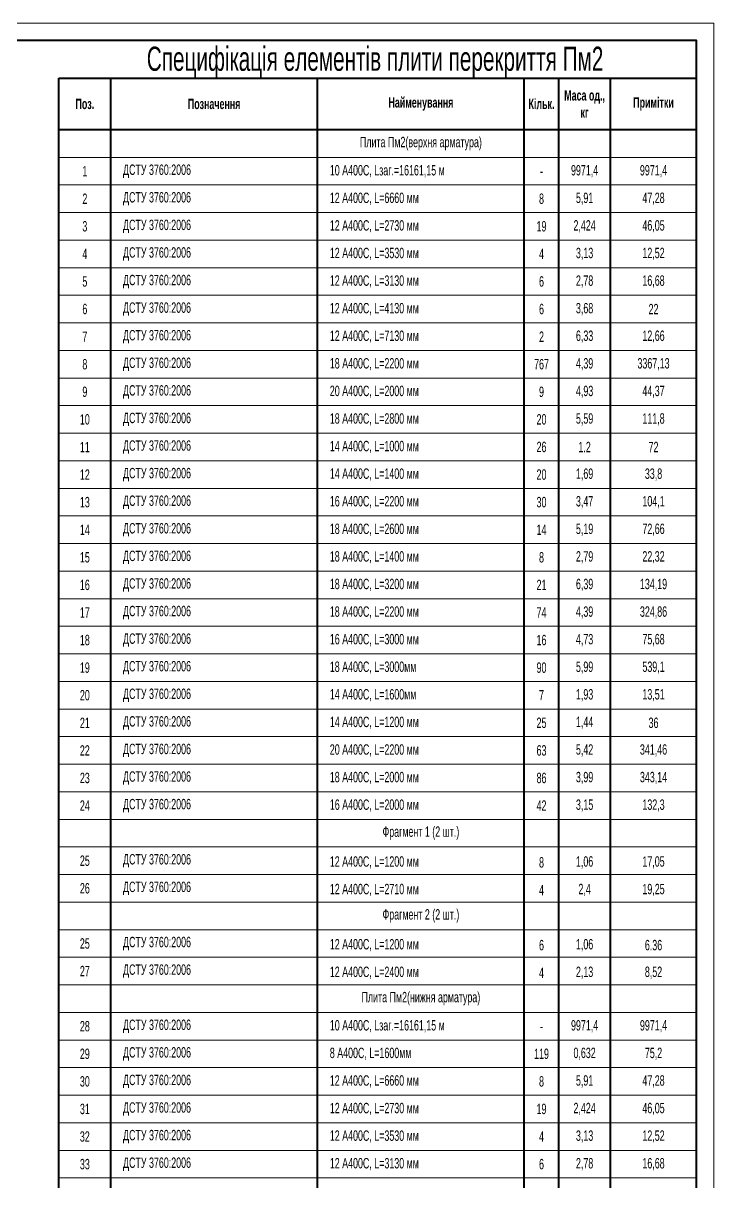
# Model space of a CAD drawing. Extents: x -483223 to 550073, y -164053 to -64662.
# Drawn here: x -332278 to -312239, y -106627 to -73022 of the extents above; entities that cross this region are included whole.
import ezdxf

# ---------------------------------------------------------------- set-up
doc = ezdxf.new("R2010")
doc.units = 0
doc.header["$MEASUREMENT"] = 0
doc.layers.add('ОСН. ТОНКА', color=250, linetype='CONTINUOUS', lineweight=15)
doc.layers.add('РАМКА', color=250, linetype='CONTINUOUS', lineweight=40)
doc.layers.add('ТЕКСТ', color=252, linetype='CONTINUOUS')
doc.styles.add('РОЗМІР', font='ARIALN.TTF', dxfattribs={"width": 0.75})

msp = doc.modelspace()

# ---------------------------------------------------------------- linework, layer by layer
at = {"layer": 'ОСН. ТОНКА', "color": 7}
for p, q in [((-312738.5863, -76915.3866), (-331238.5863, -76915.3866)), ((-312738.5863, -77715.3866), (-331238.5863, -77715.3866)), ((-312738.5863, -78515.3866), (-331238.5863, -78515.3866)), ((-312738.5863, -79315.3866), (-331238.5863, -79315.3866)), ((-312738.5863, -80115.3866), (-331238.5863, -80115.3866)), ((-312738.5863, -80915.3866), (-331238.5863, -80915.3866)), ((-312738.5863, -81715.3866), (-331238.5863, -81715.3866)), ((-312738.5863, -82515.3866), (-331238.5863, -82515.3866)), ((-312738.5863, -83315.3866), (-331238.5863, -83315.3866)), ((-312738.5863, -84115.3866), (-331238.5863, -84115.3866)), ((-312738.5863, -84915.3866), (-331238.5863, -84915.3866)), ((-312738.5863, -85715.3866), (-331238.5863, -85715.3866)), ((-312738.5863, -86515.3866), (-331238.5863, -86515.3866)), ((-312738.5863, -87315.3866), (-331238.5863, -87315.3866)), ((-312738.5863, -88115.3866), (-331238.5863, -88115.3866)), ((-312738.5863, -88915.3866), (-331238.5863, -88915.3866)), ((-312738.5863, -89715.3866), (-331238.5863, -89715.3866)), ((-312738.5863, -90515.3866), (-331238.5863, -90515.3866)), ((-312738.5863, -91315.3866), (-331238.5863, -91315.3866)), ((-312738.5863, -92115.3866), (-331238.5863, -92115.3866)), ((-312738.5863, -92915.3866), (-331238.5863, -92915.3866)), ((-312738.5863, -93715.3866), (-331238.5863, -93715.3866)), ((-312738.5863, -94515.3866), (-331238.5863, -94515.3866)), ((-312738.5863, -95315.3866), (-331238.5863, -95315.3866)), ((-312738.5863, -96115.3866), (-331238.5863, -96115.3866)), ((-312738.5863, -96915.3866), (-331238.5863, -96915.3866)), ((-312738.5863, -97715.3866), (-331238.5863, -97715.3866)), ((-312738.5863, -98515.3866), (-331238.5863, -98515.3866)), ((-312738.5863, -99315.3866), (-331238.5863, -99315.3866)), ((-312738.5863, -100115.3866), (-331238.5863, -100115.3866)), ((-312738.5863, -100915.3866), (-331238.5863, -100915.3866)), ((-312738.5863, -101715.3866), (-331238.5863, -101715.3866)), ((-312738.5863, -102515.3866), (-331238.5863, -102515.3866)), ((-312738.5863, -103315.3866), (-331238.5863, -103315.3866)), ((-312738.5863, -104115.3866), (-331238.5863, -104115.3866)), ((-312738.5863, -104915.3866), (-331238.5863, -104915.3866)), ((-312738.5863, -105715.3866), (-331238.5863, -105715.3866)), ((-312738.5863, -106515.3866), (-331238.5863, -106515.3866))]:
    msp.add_line(p, q, dxfattribs=at)
at = {"layer": 'ОСН. ТОНКА', "color": 7, "ltscale": 40}
msp.add_lwpolyline([(-396338.5863, -73022.1397), (-396338.5863, -132422.1397), (-312238.5863, -132422.1397), (-312238.5863, -73022.1397), (-396338.5863, -73022.1397)], dxfattribs=at)
at = {"layer": 'РАМКА', "color": 7}
for p, q in [((-331238.5863, -74615.3866), (-312738.5863, -74615.3866)), ((-331238.5863, -119218.0257), (-331238.5863, -74615.3866)), ((-329738.5863, -119218.0257), (-329738.5863, -74615.3866)), ((-323738.5863, -119218.0257), (-323738.5863, -74615.3866)), ((-317738.5863, -119218.0257), (-317738.5863, -74615.3866)), ((-316738.5863, -119218.0257), (-316738.5863, -74615.3866)), ((-315238.5863, -119218.0257), (-315238.5863, -74615.3866)), ((-312738.5863, -76115.3866), (-331238.5863, -76115.3866))]:
    msp.add_line(p, q, dxfattribs=at)
at = {"layer": 'РАМКА', "color": 7, "ltscale": 40}
msp.add_lwpolyline([(-312738.5863, -131922.1397), (-312738.5863, -131922.1397), (-312738.5863, -73522.1397), (-394338.5863, -73522.1397), (-394338.5863, -131922.1397), (-312738.5863, -131922.1397)], dxfattribs=at)

# ---------------------------------------------------------------- texts
at = {"layer": 'ТЕКСТ', "color": 7, "ltscale": 30, "style": 'РОЗМІР'}
for s, insert, char_height, width, attachment_point in [('Специфікація елементів плити перекриття Пм2 ', (-322067.9169, -74615.3866), 700, 22648.048324, 8), ('{\\fArial Narrow|b1|i0|c204|p34;Поз.}', (-330488.5863, -75365.3866), 300, 1500, 5), ('{\\fArial Narrow|b1|i0|c204|p34;Позначення}', (-326738.5863, -75365.3866), 300, 6000, 5), ('{\\fArial Narrow|b1|i0|c204|p34;Найменування}', (-320738.5863, -75365.3866), 300, 6000, 5), ('{\\fArial Narrow|b1|i0|c204|p34;Кільк.}', (-317238.5863, -75365.3866), 300, 1000, 5), ('{\\fArial Narrow|b1|i0|c204|p34;Маса од.,\\Pкг}', (-315988.5863, -75365.3866), 300, 1500, 5), ('{\\fArial Narrow|b1|i0|c204|p34;Примітки}', (-313988.5863, -75365.3866), 300, 2500, 5), ('Плита Пм2(верхня арматура)', (-320738.5863, -76515.3866), 300, 6000, 5), ('1', (-330488.5863, -77315.3866), 300, 1500, 5), ('     ДСТУ 3760:2006', (-329738.5863, -77315.3866), 300, 6000, 4), ('     10 А400С, Lзаг.=16161,15 м', (-323738.5863, -77315.3866), 300, 6000, 4), ('9971,4', (-315988.5863, -77315.3866), 300, 1500, 5), ('9971,4', (-313988.5863, -77315.3866), 300, 2500, 5), ('-', (-317238.5863, -77315.3866), 300, 1000, 5), ('2', (-330488.5863, -78115.3866), 300, 1500, 5), ('     ДСТУ 3760:2006', (-329738.5863, -78115.3866), 300, 6000, 4), ('     12 А400С, L=6660 мм', (-323738.5863, -78115.3866), 300, 6000, 4), ('8', (-317238.5863, -78115.3866), 300, 1000, 5), ('5,91', (-315988.5863, -78115.3866), 300, 1500, 5), ('47,28', (-313988.5863, -78115.3866), 300, 2500, 5), ('3', (-330488.5863, -78915.3866), 300, 1500, 5), ('     ДСТУ 3760:2006', (-329738.5863, -78915.3866), 300, 6000, 4), ('     12 А400С, L=2730 мм', (-323738.5863, -78915.3866), 300, 6000, 4), ('19', (-317238.5863, -78915.3866), 300, 1000, 5), ('2,424', (-315988.5863, -78915.3866), 300, 1500, 5), ('46,05', (-313988.5863, -78915.3866), 300, 2500, 5), ('4', (-330488.5863, -79715.3866), 300, 1500, 5), ('     ДСТУ 3760:2006', (-329738.5863, -79715.3866), 300, 6000, 4), ('     12 А400С, L=3530 мм', (-323738.5863, -79715.3866), 300, 6000, 4), ('4', (-317238.5863, -79715.3866), 300, 1000, 5), ('3,13', (-315988.5863, -79715.3866), 300, 1500, 5), ('12,52', (-313988.5863, -79715.3866), 300, 2500, 5), ('5', (-330488.5863, -80515.3866), 300, 1500, 5), ('     ДСТУ 3760:2006', (-329738.5863, -80515.3866), 300, 6000, 4), ('     12 А400С, L=3130 мм', (-323738.5863, -80515.3866), 300, 6000, 4), ('6', (-317238.5863, -80515.3866), 300, 1000, 5), ('2,78', (-315988.5863, -80515.3866), 300, 1500, 5), ('16,68', (-313988.5863, -80515.3866), 300, 2500, 5), ('6', (-330488.5863, -81315.3866), 300, 1500, 5), ('     ДСТУ 3760:2006', (-329738.5863, -81315.3866), 300, 6000, 4), ('     12 А400С, L=4130 мм', (-323738.5863, -81315.3866), 300, 6000, 4), ('6', (-317238.5863, -81315.3866), 300, 1000, 5), ('3,68', (-315988.5863, -81315.3866), 300, 1500, 5), ('22', (-313988.5863, -81315.3866), 300, 2500, 5), ('7', (-330488.5863, -82115.3866), 300, 1500, 5), ('     ДСТУ 3760:2006', (-329738.5863, -82115.3866), 300, 6000, 4), ('     12 А400С, L=7130 мм', (-323738.5863, -82115.3866), 300, 6000, 4), ('2', (-317238.5863, -82115.3866), 300, 1000, 5), ('6,33', (-315988.5863, -82115.3866), 300, 1500, 5), ('12,66', (-313988.5863, -82115.3866), 300, 2500, 5), ('8', (-330488.5863, -82915.3866), 300, 1500, 5), ('     ДСТУ 3760:2006', (-329738.5863, -82915.3866), 300, 6000, 4), ('     18 А400С, L=2200 мм', (-323738.5863, -82915.3866), 300, 6000, 4), ('767', (-317238.5863, -82915.3866), 300, 1000, 5), ('4,39', (-315988.5863, -82915.3866), 300, 1500, 5), ('3367,13', (-313988.5863, -82915.3866), 300, 2500, 5), ('9', (-330488.5863, -83715.3866), 300, 1500, 5), ('     ДСТУ 3760:2006', (-329738.5863, -83715.3866), 300, 6000, 4), ('     20 А400С, L=2000 мм', (-323738.5863, -83715.3866), 300, 6000, 4), ('9', (-317238.5863, -83715.3866), 300, 1000, 5), ('4,93', (-315988.5863, -83715.3866), 300, 1500, 5), ('44,37', (-313988.5863, -83715.3866), 300, 2500, 5), ('     ДСТУ 3760:2006', (-329738.5863, -84515.3866), 300, 6000, 4), ('     18 А400С, L=2800 мм', (-323738.5863, -84515.3866), 300, 6000, 4), ('5,59', (-315988.5863, -84515.3866), 300, 1500, 5), ('111,8', (-313988.5863, -84515.3866), 300, 2500, 5), ('10', (-330488.5863, -84515.3866), 300, 1500, 5), ('20', (-317238.5863, -84515.3866), 300, 1000, 5), ('11', (-330488.5863, -85315.3866), 300, 1500, 5), ('     ДСТУ 3760:2006', (-329738.5863, -85315.3866), 300, 6000, 4), ('     14 А400С, L=1000 мм', (-323738.5863, -85315.3866), 300, 6000, 4), ('26', (-317238.5863, -85315.3866), 300, 1000, 5), ('1.2', (-315988.5863, -85315.3866), 300, 1500, 5), ('72', (-313988.5863, -85315.3866), 300, 2500, 5), ('12', (-330488.5863, -86115.3866), 300, 1500, 5), ('     ДСТУ 3760:2006', (-329738.5863, -86115.3866), 300, 6000, 4), ('\\pt2100;     14 А400С, L=1400 мм', (-323738.5863, -86115.3866), 300, 6000, 4), ('20', (-317238.5863, -86115.3866), 300, 1000, 5), ('1,69', (-315988.5863, -86115.3866), 300, 1500, 5), ('33,8', (-313988.5863, -86115.3866), 300, 2500, 5), ('13', (-330488.5863, -86915.3866), 300, 1500, 5), ('     ДСТУ 3760:2006', (-329738.5863, -86915.3866), 300, 6000, 4), ('     16 А400С, L=2200 мм', (-323738.5863, -86915.3866), 300, 6000, 4), ('30', (-317238.5863, -86915.3866), 300, 1000, 5), ('3,47', (-315988.5863, -86915.3866), 300, 1500, 5), ('104,1', (-313988.5863, -86915.3866), 300, 2500, 5), ('14', (-330488.5863, -87715.3866), 300, 1500, 5), ('     ДСТУ 3760:2006', (-329738.5863, -87715.3866), 300, 6000, 4), ('     18 А400С, L=2600 мм', (-323738.5863, -87715.3866), 300, 6000, 4), ('14', (-317238.5863, -87715.3866), 300, 1000, 5), ('5,19', (-315988.5863, -87715.3866), 300, 1500, 5), ('72,66', (-313988.5863, -87715.3866), 300, 2500, 5), ('15', (-330488.5863, -88515.3866), 300, 1500, 5), ('     ДСТУ 3760:2006', (-329738.5863, -88515.3866), 300, 6000, 4), ('     18 А400С, L=1400 мм', (-323738.5863, -88515.3866), 300, 6000, 4), ('8', (-317238.5863, -88515.3866), 300, 1000, 5), ('2,79', (-315988.5863, -88515.3866), 300, 1500, 5), ('22,32', (-313988.5863, -88515.3866), 300, 2500, 5), ('16', (-330488.5863, -89315.3866), 300, 1500, 5), ('     ДСТУ 3760:2006', (-329738.5863, -89315.3866), 300, 6000, 4), ('     18 А400С, L=3200 мм', (-323738.5863, -89315.3866), 300, 6000, 4), ('21', (-317238.5863, -89315.3866), 300, 1000, 5), ('6,39', (-315988.5863, -89315.3866), 300, 1500, 5), ('134,19', (-313988.5863, -89315.3866), 300, 2500, 5), ('17', (-330488.5863, -90115.3866), 300, 1500, 5), ('     ДСТУ 3760:2006', (-329738.5863, -90115.3866), 300, 6000, 4), ('     18 А400С, L=2200 мм', (-323738.5863, -90115.3866), 300, 6000, 4), ('74', (-317238.5863, -90115.3866), 300, 1000, 5), ('4,39', (-315988.5863, -90115.3866), 300, 1500, 5), ('324,86', (-313988.5863, -90115.3866), 300, 2500, 5), ('     ДСТУ 3760:2006', (-329738.5863, -90915.3866), 300, 6000, 4), ('     16 А400С, L=3000 мм', (-323738.5863, -90915.3866), 300, 6000, 4), ('4,73', (-315988.5863, -90915.3866), 300, 1500, 5), ('75,68', (-313988.5863, -90915.3866), 300, 2500, 5), ('18', (-330488.5863, -90915.3866), 300, 1500, 5), ('16', (-317238.5863, -90915.3866), 300, 1000, 5), ('19', (-330488.5863, -91715.3866), 300, 1500, 5), ('     ДСТУ 3760:2006', (-329738.5863, -91715.3866), 300, 6000, 4), ('     18 А400С, L=3000мм', (-323738.5863, -91715.3866), 300, 6000, 4), ('90', (-317238.5863, -91715.3866), 300, 1000, 5), ('5,99', (-315988.5863, -91715.3866), 300, 1500, 5), ('539,1', (-313988.5863, -91715.3866), 300, 2500, 5), ('20', (-330488.5863, -92515.3866), 300, 1500, 5), ('     ДСТУ 3760:2006', (-329738.5863, -92515.3866), 300, 6000, 4), ('     14 А400С, L=1600мм', (-323738.5863, -92515.3866), 300, 6000, 4), ('7', (-317238.5863, -92515.3866), 300, 1000, 5), ('1,93', (-315988.5863, -92515.3866), 300, 1500, 5), ('13,51', (-313988.5863, -92515.3866), 300, 2500, 5), ('21', (-330488.5863, -93315.3866), 300, 1500, 5), ('     ДСТУ 3760:2006', (-329738.5863, -93315.3866), 300, 6000, 4), ('     14 А400С, L=1200 мм', (-323738.5863, -93315.3866), 300, 6000, 4), ('25', (-317238.5863, -93315.3866), 300, 1000, 5), ('1,44', (-315988.5863, -93315.3866), 300, 1500, 5), ('36', (-313988.5863, -93315.3866), 300, 2500, 5), ('22', (-330488.5863, -94115.3866), 300, 1500, 5), ('     ДСТУ 3760:2006', (-329738.5863, -94115.3866), 300, 6000, 4), ('     20 А400С, L=2200 мм', (-323738.5863, -94115.3866), 300, 6000, 4), ('63', (-317238.5863, -94115.3866), 300, 1000, 5), ('5,42', (-315988.5863, -94115.3866), 300, 1500, 5), ('341,46', (-313988.5863, -94115.3866), 300, 2500, 5), ('23', (-330488.5863, -94915.3866), 300, 1500, 5), ('     ДСТУ 3760:2006', (-329738.5863, -94915.3866), 300, 6000, 4), ('     18 А400С, L=2000 мм', (-323738.5863, -94915.3866), 300, 6000, 4), ('86', (-317238.5863, -94915.3866), 300, 1000, 5), ('3,99', (-315988.5863, -94915.3866), 300, 1500, 5), ('343,14', (-313988.5863, -94915.3866), 300, 2500, 5), ('24', (-330488.5863, -95715.3866), 300, 1500, 5), ('     ДСТУ 3760:2006', (-329738.5863, -95715.3866), 300, 6000, 4), ('     16 А400С, L=2000 мм', (-323738.5863, -95715.3866), 300, 6000, 4), ('42', (-317238.5863, -95715.3866), 300, 1000, 5), ('3,15', (-315988.5863, -95715.3866), 300, 1500, 5), ('132,3', (-313988.5863, -95715.3866), 300, 2500, 5), ('Фрагмент 1 (2 шт.)', (-320738.5863, -96515.3866), 300, 6000, 5), ('     ДСТУ 3760:2006', (-329738.5863, -97315.3866), 300, 6000, 4), ('25', (-330488.5863, -97315.3866), 300, 1500, 5), ('     12 А400С, L=1200 мм', (-323738.5863, -97363.4766), 300, 6000, 4), ('8', (-317238.5863, -97363.4766), 300, 1000, 5), ('1,06', (-315988.5863, -97363.4766), 300, 1500, 5), ('17,05', (-313988.5863, -97363.4766), 300, 2500, 5), ('26', (-330488.5863, -98115.3866), 300, 1500, 5), ('     ДСТУ 3760:2006', (-329738.5863, -98115.3866), 300, 6000, 4), ('     12 А400С, L=2710 мм', (-323738.5863, -98163.4766), 300, 6000, 4), ('4', (-317238.5863, -98163.4766), 300, 1000, 5), ('2,4', (-315988.5863, -98163.4766), 300, 1500, 5), ('19,25', (-313988.5863, -98163.4766), 300, 2500, 5), ('Фрагмент 2 (2 шт.)', (-320738.5863, -98915.3866), 300, 6000, 5), ('25', (-330488.5863, -99715.3866), 300, 1500, 5), ('     ДСТУ 3760:2006', (-329738.5863, -99715.3866), 300, 6000, 4), ('     12 А400С, L=1200 мм', (-323738.5863, -99763.4766), 300, 6000, 4), ('6', (-317238.5863, -99763.4766), 300, 1000, 5), ('1,06', (-315988.5863, -99763.4766), 300, 1500, 5), ('6.36', (-313988.5863, -99763.4766), 300, 2500, 5), ('27', (-330488.5863, -100515.3866), 300, 1500, 5), ('     ДСТУ 3760:2006', (-329738.5863, -100515.3866), 300, 6000, 4), ('     12 А400С, L=2400 мм', (-323738.5863, -100563.4766), 300, 6000, 4), ('4', (-317238.5863, -100563.4766), 300, 1000, 5), ('2,13', (-315988.5863, -100563.4766), 300, 1500, 5), ('8,52', (-313988.5863, -100563.4766), 300, 2500, 5), ('Плита Пм2(нижня арматура)', (-320738.5863, -101315.3866), 300, 6000, 5), ('28', (-330488.5863, -102115.3866), 300, 1500, 5), ('     ДСТУ 3760:2006', (-329738.5863, -102115.3866), 300, 6000, 4), ('     10 А400С, Lзаг.=16161,15 м', (-323738.5863, -102115.3866), 300, 6000, 4), ('-', (-317238.5863, -102115.3866), 300, 1000, 5), ('9971,4', (-315988.5863, -102115.3866), 300, 1500, 5), ('9971,4', (-313988.5863, -102115.3866), 300, 2500, 5), ('29', (-330488.5863, -102915.3866), 300, 1500, 5), ('     ДСТУ 3760:2006', (-329738.5863, -102915.3866), 300, 6000, 4), ('     8 А400С, L=1600мм', (-323738.5863, -102915.3866), 300, 6000, 4), ('119', (-317238.5863, -102915.3866), 300, 1000, 5), ('0,632', (-315988.5863, -102915.3866), 300, 1500, 5), ('75,2', (-313988.5863, -102915.3866), 300, 2500, 5), ('30', (-330488.5863, -103715.3866), 300, 1500, 5), ('     ДСТУ 3760:2006', (-329738.5863, -103715.3866), 300, 6000, 4), ('     12 А400С, L=6660 мм', (-323738.5863, -103715.3866), 300, 6000, 4), ('8', (-317238.5863, -103715.3866), 300, 1000, 5), ('5,91', (-315988.5863, -103715.3866), 300, 1500, 5), ('47,28', (-313988.5863, -103715.3866), 300, 2500, 5), ('31', (-330488.5863, -104515.3866), 300, 1500, 5), ('     ДСТУ 3760:2006', (-329738.5863, -104515.3866), 300, 6000, 4), ('     12 А400С, L=2730 мм', (-323738.5863, -104515.3866), 300, 6000, 4), ('19', (-317238.5863, -104515.3866), 300, 1000, 5), ('2,424', (-315988.5863, -104515.3866), 300, 1500, 5), ('46,05', (-313988.5863, -104515.3866), 300, 2500, 5), ('32', (-330488.5863, -105315.3866), 300, 1500, 5), ('     ДСТУ 3760:2006', (-329738.5863, -105315.3866), 300, 6000, 4), ('     12 А400С, L=3530 мм', (-323738.5863, -105315.3866), 300, 6000, 4), ('4', (-317238.5863, -105315.3866), 300, 1000, 5), ('3,13', (-315988.5863, -105315.3866), 300, 1500, 5), ('12,52', (-313988.5863, -105315.3866), 300, 2500, 5), ('33', (-330488.5863, -106115.3866), 300, 1500, 5), ('     ДСТУ 3760:2006', (-329738.5863, -106115.3866), 300, 6000, 4), ('     12 А400С, L=3130 мм', (-323738.5863, -106115.3866), 300, 6000, 4), ('6', (-317238.5863, -106115.3866), 300, 1000, 5), ('2,78', (-315988.5863, -106115.3866), 300, 1500, 5), ('16,68', (-313988.5863, -106115.3866), 300, 2500, 5)]:
    msp.add_mtext(s, dxfattribs=dict(at, insert=insert, char_height=char_height, width=width, attachment_point=attachment_point))

doc.saveas('drawing.dxf')
